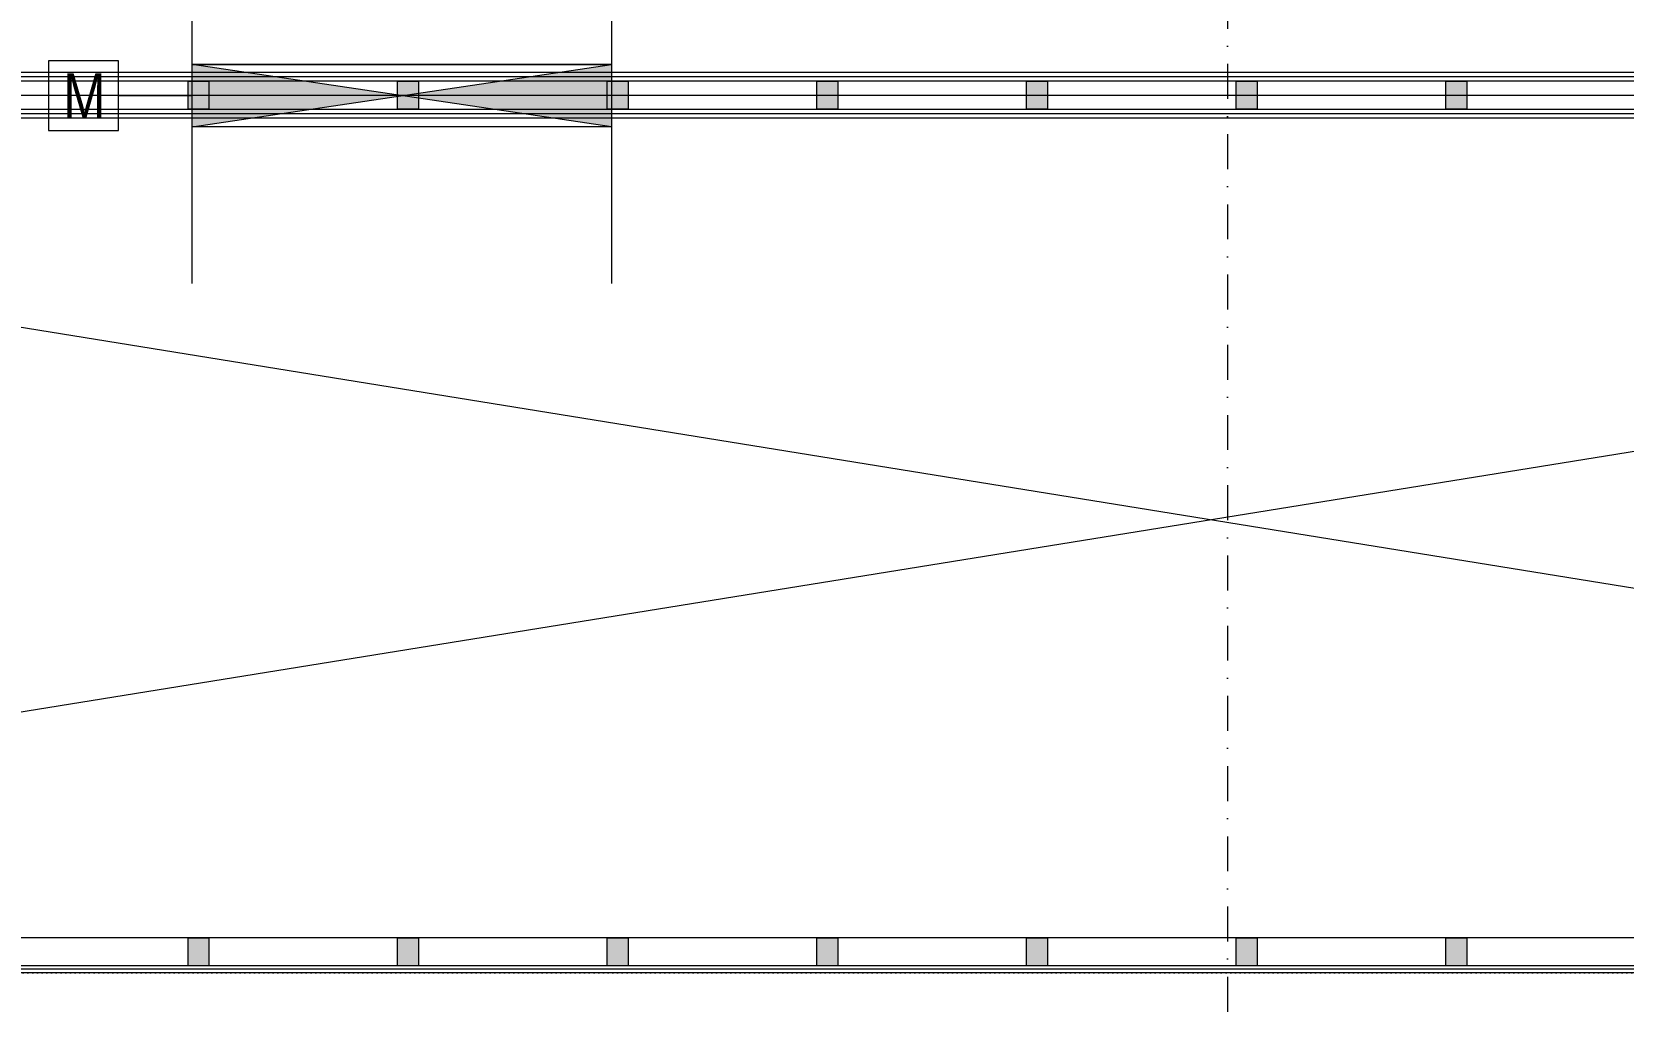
# Model space of a CAD drawing. Extents: x -9059 to 11889, y 0 to 6614.
# Drawn here: x 8092.3 to 8547.8, y 2310.1 to 2591.3 of the extents above; entities that cross this region are included whole.
import ezdxf

# ---------------------------------------------------------------- set-up
doc = ezdxf.new("R2010")
doc.units = 0
doc.header["$LTSCALE"] = 10
doc.header["$MEASUREMENT"] = 0
doc.linetypes.add('DASHDOT', pattern=[1, 0.5, -0.25, 0, -0.25])
doc.linetypes.add('DOT2', pattern=[0.125, 0, -0.125])
doc.layers.get('0').update_dxf_attribs({"color": 9, "lineweight": 9})
for name, color, linetype, lineweight in [('06D', 9, 'Continuous', 9), ('10', 9, 'Continuous', 9), ('11', 9, 'Continuous', 9), ('20', 9, 'DOT2', 9), ('24', 9, 'DASHDOT', 9), ('33', 9, 'BATTING', 9)]:
    doc.layers.add(name, color=color, linetype=linetype, lineweight=lineweight)
doc.styles.add('Arial', font='arial.ttf', dxfattribs={"height": 2.5})
doc.linetypes.add('BATTING', pattern='A,0.0001,-0.1,[134,ltypeshp.shx,S=0.1,R=0,X=-0.1,Y=0],-0.2,[134,ltypeshp.shx,S=0.1,R=180,X=0.1,Y=0],-0.1', length=0.4001)

# ---------------------------------------------------------------- blocks, each defined once
blk = doc.blocks.new('A$C6A5F73E7')
h = blk.add_hatch(color=256)
h.paths.add_polyline_path([(1350, 0), (1350, 200), (675, 100)])
h.paths.add_polyline_path([(0, 0), (675, 100), (0, 200)])
for p, q in [((1350, 0), (0, 200)), ((0, 0), (1350, 200))]:
    blk.add_line(p, q)
blk.add_lwpolyline([(1350, 200), (1350, 0), (0, 0), (0, 200)], close=True)
blk = doc.blocks.new('p-mek')
blk.add_line((463.7, -1151.68), (442.61, -1151.68))
at = {"color": 6}
blk.add_lwpolyline([(611.2, 42), (611.2, -213.15), (620.5, -213.15), (620.5, -697.55), (610.7, -697.55), (611.2, -731.65), (583.7, -847.65), (583.7, -1142.79), (463.7, -1142.79), (463.7, -847.65), (436.2, -731.65), (436.2, -691.45), (436.7, -697.55), (427, -697.55), (427, -994.15), (417.3, -994.15)], dxfattribs=at)
blk.add_lwpolyline([(210.29, -281.08, -0.000027), (210.29, -1029.08, 0.400031)], format="xyb", dxfattribs=at)
blk.add_lwpolyline([(463.7, -1205.48), (463.7, -847.65), (583.7, -847.65), (583.7, -1205.48)])
blk.add_lwpolyline([(422.61, -1161.68), (442.61, -1161.68), (442.61, -1141.68), (422.61, -1141.68)], close=True)
at = {"xscale": 0.0888888888888932, "yscale": 0.0888888888888932, "zscale": 0.0888888888888932}
blk.add_blockref('A$C6A5F73E7', (463.7, -1160.57), dxfattribs=at)
at = {"style": 'Arial', "width": 0.8}
blk.add_text('M', height=13, dxfattribs=at).set_placement((426.8, -1158.3))
blk = doc.blocks.new('prf-10x10')
h = blk.add_hatch(color=255)
h.dxf.hatch_style = 1
h.paths.add_polyline_path([(-5, -5), (5, -5), (5, 5), (-5, 5)])
at = {"layer": '10'}
blk.add_lwpolyline([(-5, -5), (5, -5), (5, 5), (-5, 5)], close=True, dxfattribs=at)

msp = doc.modelspace()

# ---------------------------------------------------------------- linework, layer by layer
at = {"layer": '06D'}
for points in [[(7716.54, 2336.48), (9141.54, 2566.73)], [(9141.54, 2336.48), (7718.29, 2566.73)], [(9141.54, 2331.98), (7716.54, 2331.98)]]:
    msp.add_lwpolyline(points, dxfattribs=at)
at = {"layer": '11'}
for points in [[(7714.54, 2566.73), (9141.54, 2566.73), (9141.54, 2321.98), (9154.54, 2321.98), (9154.54, 2577.22), (9154.54, 2589.73), (9141.54, 2589.73), (9141.54, 2579.73), (7718.29, 2579.73)], [(7714.54, 2567.98), (9142.79, 2567.98), (9142.79, 2323.23), (9153.29, 2323.23), (9153.29, 2577.22), (9153.29, 2588.48), (9142.79, 2588.48), (9142.79, 2578.48), (7718.29, 2578.48)], [(7714.54, 2569.23), (9144.04, 2569.23), (9144.04, 2324.48), (9152.04, 2324.48), (9152.04, 2577.22), (9152.04, 2587.23), (9144.04, 2587.23), (9144.04, 2577.23), (7718.29, 2577.23)], [(9141.54, 2323.98), (7716.54, 2323.98)], [(9141.54, 2322.98), (7716.54, 2322.98)], [(9141.54, 2321.98), (7716.54, 2321.98)]]:
    msp.add_lwpolyline(points, dxfattribs=at)
at = {"layer": '20'}
msp.add_lwpolyline([(9827.34, 2321.98), (7716.4, 2321.98)], dxfattribs=at)
at = {"layer": '24', "ltscale": 2}
for points in [[(8434.54, 4009.23), (8434.54, 4009.23), (8434.54, 161.7)], [(7012.01, 2566.73), (10534.54, 2566.73)]]:
    msp.add_lwpolyline(points, dxfattribs=at)
at = {"layer": '33', "ltscale": 0.4}
msp.add_lwpolyline([(7720.54, 2573.23), (9144.04, 2573.23)], dxfattribs=at)

# ---------------------------------------------------------------- block references
at = {"layer": '06D'}
msp.add_blockref('p-mek', (7674.54, 3724.73), dxfattribs=at)
at = {"layer": '10', "extrusion": (0, 0, -1), "xscale": 0.8, "yscale": 0.6, "zscale": -1, "rotation": 90}
for p in [(-8140.04, 2573.23), (-8200.04, 2573.23), (-8260.04, 2573.23), (-8320.04, 2573.23), (-8380.04, 2573.23), (-8440.04, 2573.23), (-8500.04, 2573.23), (-8140.04, 2327.98), (-8200.04, 2327.98), (-8260.04, 2327.98), (-8320.04, 2327.98), (-8380.04, 2327.98), (-8440.04, 2327.98), (-8500.04, 2327.98)]:
    msp.add_blockref('prf-10x10', p, dxfattribs=at)

doc.saveas('drawing.dxf')
